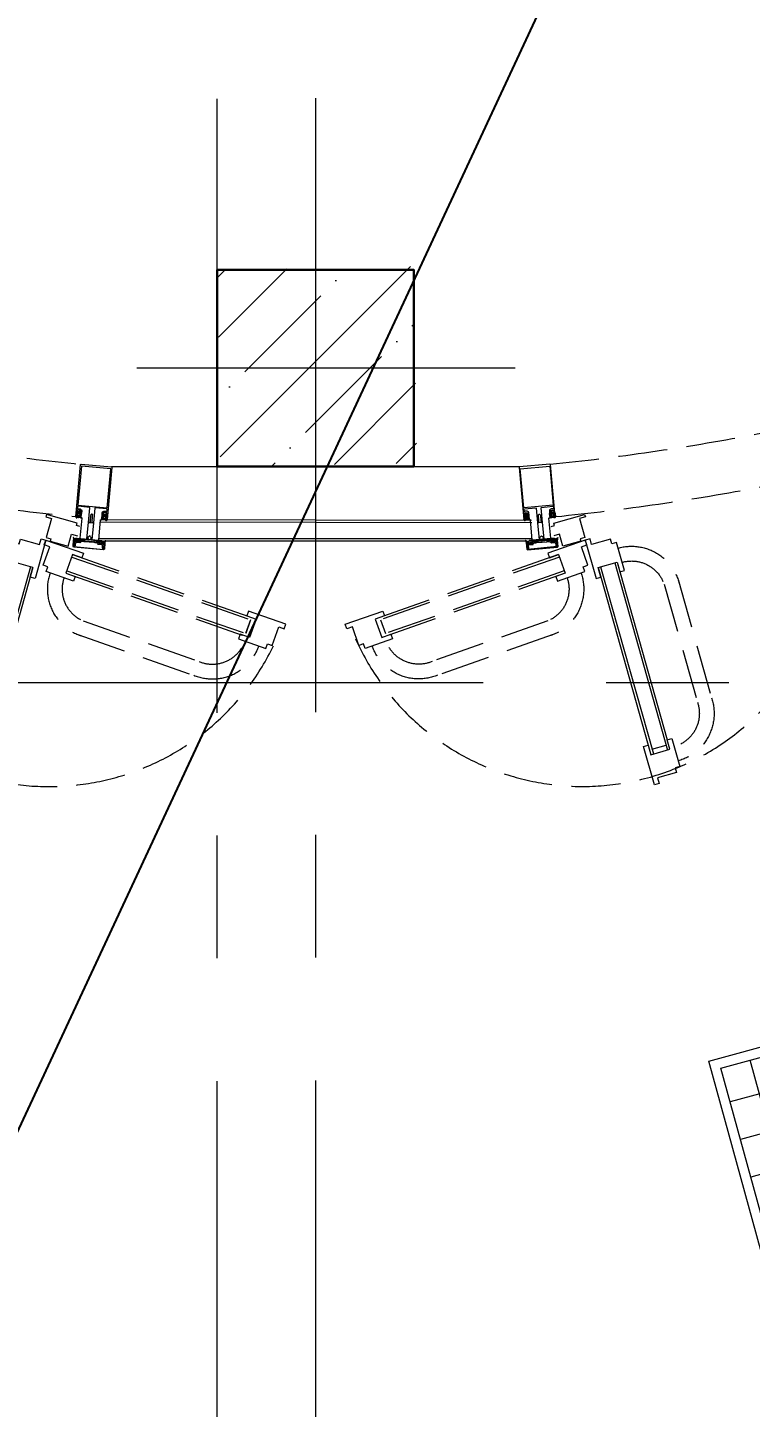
# Model space of a CAD drawing. Header units: millimetres. Extents: x -8417289 to 9420486, y 0 to 166066.
# Drawn here: x -178045 to -176574, y 59980 to 62789 of the extents above; entities that cross this region are included whole.
import ezdxf
from ezdxf import colors
from ezdxf.entities.mleader import LeaderData, LeaderLine
from ezdxf.math import Vec2, Vec3

# ---------------------------------------------------------------- set-up
doc = ezdxf.new("R2010")
doc.units = ezdxf.units.MM
doc.header["$MEASUREMENT"] = 0
for name, pattern in [('ADSK_Штриховая_ш2 п1', [3, 2, -1]), ('CENTER', [2, 1.25, -0.25, 0.25, -0.25]), ('GOST2.303 6', [12, 8, -1.5, 1, -1.5]), ('ГОСТ 2.303 4', [7, 5, -2, 0])]:
    doc.linetypes.add(name, pattern=pattern)
doc.layers.get('0').update_dxf_attribs({"color": 250, "lineweight": 9})
for name, color, linetype, lineweight in [('_АР ТЕКСТ', 250, 'Continuous', 25), ('АР_Двери', 175, 'Continuous', 18), ('АР_Лестницы', 250, 'Continuous', 15), ('АР_Лестницы ограждения', 86, 'Continuous', 13), ('АР_Оси', 195, 'Continuous', 9), ('АР_Перегородки витражные', 152, 'Continuous', 13), ('АР_Сущ Несущая стена', 216, 'Continuous', 30), ('АР_тонкая линия', 250, 'Continuous', 0), ('АР_Штриховка монолит', 250, 'Continuous', 9)]:
    doc.layers.add(name, color=color, linetype=linetype, lineweight=lineweight)
for name, color, linetype in [('АР_Грязь решетки', 137, 'Continuous'), ('Тонкая', 7, 'Continuous'), ('ТХ_привязки ЭО', 96, 'Continuous'), ('ТХ_привязки_СС', 3, 'Continuous'), ('ТХ_примечание', 40, 'Continuous')]:
    doc.layers.add(name, color=color, linetype=linetype)
doc.styles.add('ISOCPEUR', font='isocpeur.TTF')
pattern_1 = [(335.76716334, (-69115.3163, 318510.941), (0.651582564, 1.447617495), []), (65.76716334, (-69115.3163, 318510.941), (-1.447617495, 0.651582564), [])]

# ---------------------------------------------------------------- blocks, each defined once
blk = doc.blocks.new('A$C9365e198')
at = {"layer": 'АР_Грязь решетки', "linetype": 'Continuous', "lineweight": 5}
h = blk.add_hatch(dxfattribs=at)
h.set_pattern_fill('GRATE', color=256, scale=100, angle=-14.968)
h.set_pattern_definition([(345.0320357, (-1788357.11, 6497534.97), (20.5008899, 76.6818371), []), (75.0320357, (-1788357.1, 6497534.97), (-306.727348, 82.00356), [])])
h.paths.add_polyline_path([(14.2, -24.5), (1617.8, -453.2), (1447.4, -1090.8), (-156.3, -662.1)])
for p, q in [((0, 0), (-180.8, -676.2)), ((1642.3, -439.1), (0, 0)), ((14.2, -24.5), (-156.3, -662.1)), ((1617.8, -453.2), (14.2, -24.5)), ((1461.5, -1115.3), (1642.3, -439.1)), ((1447.4, -1090.8), (1617.8, -453.2)), ((-156.3, -662.1), (1447.4, -1090.8)), ((-180.8, -676.2), (1461.5, -1115.3))]:
    blk.add_line(p, q, dxfattribs=at)
blk = doc.blocks.new('A$C4b82bfe2')
at = {"layer": 'АР_Двери', "linetype": 'ГОСТ 2.303 4', "ltscale": 20}
for p, q in [((52.6, -34.4), (426, -165.3)), ((54.2, -29.6), (427.7, -160.6)), ((41, -67.4), (414.3, -198.4)), ((42.7, -62.7), (416.1, -193.6))]:
    blk.add_line(p, q, dxfattribs=at)
at = {"layer": 'АР_Перегородки витражные', "color": 5}
blk.add_line((416.6, -162), (406.7, -190.3), dxfattribs=at)
for points in [[(73.1, -36.3), (54.2, -29.6), (41, -67.4), (59.9, -74), (56.6, -83.4), (0.9, -63.9), (4.2, -54.5), (-5.2, -51.2), (8, -13.4), (-3.3, -9.4), (0, 0), (76.4, -26.8), (73.1, -36.3)], [(408.8, -154), (427.7, -160.6), (414.3, -198.4), (395.4, -191.7), (392.3, -201.1), (447.9, -220.7), (451.2, -211.3), (460.7, -214.6), (473.9, -176.8), (485.2, -180.8), (488.6, -171.4), (412.1, -144.5), (408.8, -154)]]:
    blk.add_lwpolyline(points, close=True, dxfattribs=at)
blk = doc.blocks.new('стойка витр.')
h = blk.add_hatch()
h.set_pattern_fill('ANSI37', scale=0.5, angle=-69.2328)
h.set_pattern_definition(pattern_1)
edge = h.paths.add_edge_path()
edge.add_line((-22.7, 14.1), (-23, 15))
edge.add_arc((-23.4, 14.9), 0.427, 20.7605, 72.3)
edge.add_arc((-23.2, 15.7), 0.427, 110.764, 252.288, ccw=False)
edge.add_line((-23.3, 16.1), (-22.3, 16.5))
edge.add_arc((-22.2, 16.3), 0.183, 20.749, 110.7854, ccw=False)
edge.add_line((-22.1, 16.4), (-22, 16.3))
edge.add_arc((-21.9, 16.3), 0.183, 200.7666, 335.778)
edge.add_line((-21.7, 16.3), (-21.1, 17.8))
edge.add_arc((-21.7, 18), 0.637, 344.3928, 381.7249)
edge.add_line((-21.1, 18.2), (-22.6, 22.1))
edge.add_arc((-23.2, 21.9), 0.637, 19.8094, 57.1415)
edge.add_line((-22.8, 22.4), (-24.3, 23.1))
edge.add_arc((-24.4, 23), 0.183, 65.7564, 200.7677)
edge.add_line((-24.5, 22.9), (-24.5, 22.8))
edge.add_arc((-24.7, 22.7), 0.183, -69.251, 20.7854, ccw=False)
edge.add_line((-24.6, 22.6), (-25.6, 22.2))
edge.add_arc((-25.8, 22.6), 0.427, 149.2464, 290.7703, ccw=False)
edge.add_arc((-26.5, 23), 0.427, 329.2344, 380.7738)
edge.add_line((-26.1, 23.2), (-26.5, 24.2))
edge.add_arc((-26.7, 24.1), 0.183, 20.749, 110.7854)
edge.add_line((-26.7, 24.3), (-33.5, 21.7))
edge.add_arc((-33.4, 21.4), 0.306, 107.612, 200.6883)
edge.add_line((-33.7, 21.3), (-33.4, 20.7))
edge.add_arc((-33.1, 20.8), 0.304, 200.7453, 225.8124)
edge.add_line((-33.3, 20.5), (-31.8, 18.9))
edge.add_arc((-32, 18.7), 0.305, -108.8628, 45.7814, ccw=False)
edge.add_arc((-28.7, 27.8), 9.95, 231.9543, 250.0412, ccw=False)
edge.add_arc((-35.1, 19.6), 0.4, 42.3093, 119.225)
edge.add_arc((-34.9, 19.6), 0.602, 134.395, 228.6478)
edge.add_arc((-28.5, 27.8), 11, 232.0873, 240.8889)
edge.add_arc((-36.9, 12.9), 6.09, 40.7589, 60.6144, ccw=False)
edge.add_arc((-32.5, 16.6), 0.305, -34.8959, 41.6027, ccw=False)
edge.add_line((-32.3, 16.5), (-32.8, 15.8))
edge.add_arc((-32.5, 15.6), 0.305, 145.1101, 256.4243)
edge.add_line((-32.6, 15.3), (-31.7, 15.1))
edge.add_arc((-31.8, 14.8), 0.305, -34.8899, 76.4243, ccw=False)
edge.add_line((-31.5, 14.6), (-32.1, 13.9))
edge.add_arc((-31.8, 13.7), 0.305, 145.1101, 256.4243)
edge.add_line((-31.9, 13.4), (-31, 13.2))
edge.add_arc((-31.1, 12.9), 0.305, -24.2247, 76.4204, ccw=False)
edge.add_line((-30.8, 12.8), (-31.6, 11.1))
edge.add_arc((-31.3, 11), 0.305, 155.7711, 290.7403)
edge.add_line((-31.2, 10.7), (-22.8, 13.9))
edge.add_arc((-22.9, 14.1), 0.183, 290.749, 380.749)
edge = h.paths.add_edge_path(flags=16)
edge.add_line((-23.1, 21), (-22.2, 18.6))
edge.add_arc((-22.7, 18.4), 0.541, -69.2328, 20.7672, ccw=False)
edge.add_line((-22.5, 17.9), (-23.4, 17.6))
edge.add_arc((-23.6, 18.1), 0.541, 200.7672, 290.7672, ccw=False)
edge.add_line((-24.1, 17.9), (-25, 20.3))
edge.add_arc((-24.5, 20.5), 0.541, 110.7672, 200.7672, ccw=False)
edge.add_line((-24.7, 21), (-23.8, 21.4))
edge.add_arc((-23.6, 20.8), 0.541, 20.7672, 110.7672, ccw=False)
edge = h.paths.add_edge_path(flags=16)
edge.add_line((-26.9, 20.3), (-25.5, 16.7))
edge.add_arc((-26, 16.5), 0.541, -69.2328, 20.7672, ccw=False)
edge.add_line((-25.8, 16), (-28.2, 15.1))
edge.add_arc((-28.4, 15.6), 0.541, 200.7672, 290.7672, ccw=False)
edge.add_line((-28.9, 15.4), (-30.3, 19))
edge.add_arc((-29.8, 19.2), 0.541, 110.7672, 200.7672, ccw=False)
edge.add_line((-30, 19.7), (-27.5, 20.6))
edge.add_arc((-27.4, 20.1), 0.541, 20.7672, 110.7672, ccw=False)
h = blk.add_hatch()
h.set_pattern_fill('ANSI37', scale=0.5, angle=-69.2328)
h.set_pattern_definition(pattern_1)
edge = h.paths.add_edge_path()
edge.add_line((-7.6, -25.6), (-7.3, -26.5))
edge.add_arc((-7.7, -26.7), 0.427, -30.7656, 20.7738, ccw=False)
edge.add_arc((-6.9, -27.1), 0.427, 149.2464, 290.7703)
edge.add_line((-6.8, -27.5), (-5.8, -27.1))
edge.add_arc((-5.8, -27), 0.183, 290.749, 380.7854)
edge.add_line((-5.7, -26.9), (-5.7, -26.8))
edge.add_arc((-5.5, -26.7), 0.183, 65.7564, 200.7677, ccw=False)
edge.add_line((-5.5, -26.5), (-4, -27.3))
edge.add_arc((-4.3, -27.8), 0.637, 19.8094, 57.1415, ccw=False)
edge.add_line((-3.7, -27.6), (-2.3, -31.5))
edge.add_arc((-2.9, -31.7), 0.637, -15.6072, 21.7249, ccw=False)
edge.add_line((-2.2, -31.9), (-2.8, -33.4))
edge.add_arc((-3, -33.4), 0.183, 200.7666, 335.778, ccw=False)
edge.add_line((-3.2, -33.4), (-3.2, -33.3))
edge.add_arc((-3.4, -33.4), 0.183, 20.749, 110.7854)
edge.add_line((-3.5, -33.2), (-4.5, -33.6))
edge.add_arc((-4.3, -34), 0.427, 110.764, 252.288)
edge.add_arc((-4.6, -34.8), 0.427, 20.7605, 72.3, ccw=False)
edge.add_line((-4.2, -34.6), (-3.8, -35.7))
edge.add_arc((-4, -35.7), 0.183, -69.251, 20.7854, ccw=False)
edge.add_line((-3.9, -35.9), (-10.6, -38.5))
edge.add_arc((-10.8, -38.2), 0.306, 200.846, 293.9223, ccw=False)
edge.add_line((-11, -38.3), (-11.3, -37.6))
edge.add_arc((-11, -37.5), 0.304, 175.722, 200.789, ccw=False)
edge.add_line((-11.3, -37.5), (-11.3, -35.2))
edge.add_arc((-11.6, -35.2), 0.305, 355.7529, 510.3972)
edge.add_arc((-3.1, -39.8), 9.95, 151.4932, 169.58)
edge.add_arc((-13.3, -38), 0.4, 282.3093, 359.225, ccw=False)
edge.add_arc((-13.2, -37.8), 0.602, 172.8865, 267.1393, ccw=False)
edge.add_arc((-2.9, -39.7), 11, 160.6454, 169.447, ccw=False)
edge.add_arc((-19.1, -34.1), 6.09, 340.92, 360.7754)
edge.add_arc((-13.3, -34), 0.305, 359.9316, 436.4302)
edge.add_line((-13.2, -33.7), (-14.1, -33.5))
edge.add_arc((-14, -33.2), 0.305, 145.1101, 256.4243, ccw=False)
edge.add_line((-14.3, -33), (-13.7, -32.3))
edge.add_arc((-14, -32.2), 0.305, 325.1101, 436.4243)
edge.add_line((-13.9, -31.9), (-14.8, -31.7))
edge.add_arc((-14.7, -31.4), 0.305, 145.1101, 256.4243, ccw=False)
edge.add_line((-15, -31.2), (-14.4, -30.5))
edge.add_arc((-14.7, -30.3), 0.305, 325.1139, 425.759)
edge.add_line((-14.6, -30), (-16.3, -29.3))
edge.add_arc((-16.2, -29), 0.305, 110.794, 245.7633, ccw=False)
edge.add_line((-16.3, -28.7), (-7.9, -25.5))
edge.add_arc((-7.8, -25.7), 0.183, 20.7854, 110.7854, ccw=False)
edge = h.paths.add_edge_path(flags=16)
edge.add_line((-3.3, -31.1), (-4.3, -28.7))
edge.add_arc((-4.8, -28.9), 0.541, 20.7672, 110.7672)
edge.add_line((-5, -28.3), (-5.9, -28.7))
edge.add_arc((-5.7, -29.2), 0.541, 110.7672, 200.7672)
edge.add_line((-6.2, -29.4), (-5.3, -31.8))
edge.add_arc((-4.8, -31.6), 0.541, 200.7672, 290.7672)
edge.add_line((-4.6, -32.1), (-3.7, -31.8))
edge.add_arc((-3.9, -31.3), 0.541, 290.7672, 380.7672)
edge = h.paths.add_edge_path(flags=16)
edge.add_line((-6.7, -33), (-8, -29.4))
edge.add_arc((-8.5, -29.6), 0.541, 20.7672, 110.7672)
edge.add_line((-8.7, -29.1), (-11.1, -30))
edge.add_arc((-10.9, -30.5), 0.541, 110.7672, 200.7672)
edge.add_line((-11.4, -30.7), (-10.1, -34.3))
edge.add_arc((-9.6, -34.1), 0.541, 200.7672, 290.7672)
edge.add_line((-9.4, -34.6), (-7, -33.7))
edge.add_arc((-7.2, -33.2), 0.541, 290.7672, 380.7672)
h = blk.add_hatch()
h.set_pattern_fill('ANSI37', scale=0.5, angle=-69.2328)
h.set_pattern_definition([(335.76716334, (-69115.9168, 318510.7132), (0.651582564, 1.447617495), []), (65.76716334, (-69115.9168, 318510.7132), (-1.447617495, 0.651582564), [])])
edge = h.paths.add_edge_path()
edge.add_arc((-61.4, -46.2), 0.549, 155.7657, 200.7672)
edge.add_line((-61.9, -46), (-61.2, -44.4))
edge.add_arc((-61, -44.5), 0.183, 20.7672, 155.7657)
edge.add_line((-60.9, -44.4), (-60.8, -44.6))
edge.add_arc((-60.6, -44.6), 0.183, 200.7672, 290.7672)
edge.add_line((-60.6, -44.7), (-59.4, -44.3))
edge.add_arc((-59.6, -43.9), 0.427, -69.2328, 72.2936)
edge.add_arc((-59.3, -43.1), 0.427, 200.7672, 252.2936)
edge.add_line((-59.7, -43.2), (-63, -34.5))
edge.add_arc((-62.7, -34.4), 0.305, 110.7672, 200.7672)
edge.add_line((-62.8, -34.1), (-60.6, -33.3))
edge.add_arc((-60.4, -33.6), 0.304, 76.4029, 110.7672)
edge.add_line((-60.4, -33.3), (-60.1, -33.6))
edge.add_arc((-108.2, -55.9), 53, 16.7114, 24.8229)
edge.add_line((-57.4, -40.6), (-57.9, -41.3))
edge.add_arc((-57.7, -41.5), 0.305, 145.1109, 256.4234)
edge.add_line((-57.7, -41.8), (-56.9, -42))
edge.add_arc((-57, -42.3), 0.305, -34.8891, 76.4234)
edge.add_line((-56.7, -42.5), (-57.2, -43.3))
edge.add_arc((-56.9, -43.5), 0.305, 145.1109, 256.4234)
edge.add_line((-57, -43.8), (-56.1, -44))
edge.add_arc((-56.2, -44.3), 0.305, -34.8891, 76.4234)
edge.add_line((-56, -44.4), (-56.5, -45.1))
edge.add_arc((-56.2, -45.3), 0.305, 145.1109, 256.4234)
edge.add_line((-56.3, -45.6), (-55.4, -45.8))
edge.add_arc((-55.5, -46.1), 0.305, -34.8891, 76.4234)
edge.add_line((-55.3, -46.3), (-55.8, -47))
edge.add_arc((-55.5, -47.2), 0.305, 145.1109, 256.4234)
edge.add_line((-55.6, -47.5), (-54.7, -47.8))
edge.add_arc((-54.8, -48.1), 0.305, -34.8891, 76.4234)
edge.add_line((-54.5, -48.3), (-55, -49))
edge.add_arc((-54.8, -49.1), 0.305, 145.1109, 256.4234)
edge.add_line((-54.8, -49.4), (-54, -49.6))
edge.add_arc((-54.1, -49.9), 0.305, -34.8891, 76.4234)
edge.add_line((-53.8, -50.1), (-54.3, -50.8))
edge.add_arc((-54.1, -51), 0.305, 145.1109, 256.4234)
edge.add_line((-54.1, -51.3), (-53.3, -51.5))
edge.add_arc((-53.4, -51.8), 0.305, -43.6751, 76.4279)
edge.add_line((-53.1, -52), (-53.8, -52.6))
edge.add_arc((-53.6, -52.8), 0.305, 136.3286, 262.7471)
edge.add_arc((-54.6, -61.1), 7.99, 59.586, 82.7471)
edge.add_arc((-50.7, -54.4), 0.305, 253.291, 419.586)
edge.add_arc((-52.6, -60.5), 6.03, 73.291, 110.7672)
edge.add_line((-54.7, -54.9), (-54.8, -54.9))
edge.add_arc((-55, -54.5), 0.427, 200.7672, 290.7672)
edge.add_line((-55.4, -54.7), (-56.7, -51.1))
edge.add_arc((-56.3, -51), 0.427, 149.2366, 200.7672)
edge.add_arc((-57, -50.5), 0.427, -30.7634, 40.0143)
edge.add_arc((-57, -50.5), 0.427, 40.0005, 110.7672)
edge.add_line((-57.2, -50.1), (-58.3, -50.6))
edge.add_arc((-58.3, -50.7), 0.183, 110.7672, 200.7672)
edge.add_line((-58.4, -50.8), (-58.4, -51))
edge.add_arc((-58.5, -51.1), 0.183, 245.7686, 380.7672)
edge.add_line((-58.6, -51.3), (-60.2, -50.6))
edge.add_arc((-60, -50.1), 0.549, 200.7672, 245.7686)
edge.add_line((-60.5, -50.3), (-61.9, -46.4))
edge = h.paths.add_edge_path(flags=16)
edge.add_arc((-59.4, -49), 0.541, 200.7672, 290.7672)
edge.add_line((-60.8, -46.8), (-59.9, -49.2))
edge.add_arc((-60.3, -46.6), 0.541, 110.7672, 200.7672)
edge.add_line((-59.3, -45.7), (-60.5, -46.1))
edge.add_arc((-59.1, -46.2), 0.541, 20.7672, 110.7672)
edge.add_line((-57.7, -48.4), (-58.6, -46))
edge.add_arc((-58.2, -48.6), 0.541, -69.2328, 20.7672)
edge.add_line((-59.2, -49.5), (-58, -49.1))
at = {"lineweight": 0, "ltscale": 100, "transparency": 33554687}
for points in [[(65.9, 59.3), (-26.6, 24.2), (-25.9, 22.2), (-25.3, 22), (-24.8, 22.1), (-25.2, 23.2), (-20.5, 24.9), (-19.2, 21.4), (-18.8, 21.3), (-19, 20.8), (-17.7, 17.4), (-22.4, 15.6), (-22.7, 16.5), (-23.2, 16.4), (-23.4, 15.7), (-22.8, 13.9), (-17.2, 16), (-16.2, 17), (-15.5, 19.8), (-15.4, 20.1), (-17, 24.3), (-17.4, 24.6), (-17.5, 25.4), (-13.7, 26.9), (-12.5, 26.3), (-4.3, 4.8), (-4.9, 3.6), (-32.7, -7), (-32.8, -7.4), (-32.4, -8.4), (-31.1, -9.1), (-30.3, -8.8), (-29.8, -9.1), (-28.6, -8.7), (-28.6, -8.2), (-28.2, -8.5), (-27, -8.1), (-26.9, -7.5), (-26.5, -7.9), (-25.3, -7.5), (-25.3, -6.9), (-24.8, -7.2), (-23.6, -6.8), (-23.6, -6.3), (-23.1, -6.6), (-21.9, -6.2), (-21.9, -5.6), (-21.5, -6), (-20.3, -5.6), (-20.2, -5), (-19.8, -5.3), (-18.6, -4.9), (-18.4, -4.3), (-18, -4.7), (-17.4, -4.4), (-15.1, -4.8), (-14.5, -6.4), (-15.8, -7.9), (-15.9, -8.7), (-16.3, -8.3), (-17.4, -8.8), (-17.6, -9.3), (-18, -9), (-19.1, -9.4), (-19.3, -10), (-19.7, -9.6), (-20.8, -10.1), (-20.9, -10.6), (-21.4, -10.3), (-22.5, -10.7), (-22.6, -11.2), (-23, -10.9), (-24.3, -11.3), (-24.3, -11.9), (-24.7, -11.5), (-25.8, -12), (-26, -12.5), (-26.4, -12.2), (-27.6, -12.6), (-27.6, -13.1), (-28.1, -12.8), (-29.3, -13.3), (-29.3, -13.8), (-29.9, -15.1), (-29.5, -16.2), (-29.1, -16.3), (-1.3, -5.8), (-0.1, -6.4), (8.1, -27.9), (7.6, -29.2), (3.8, -30.6), (3.2, -29.8), (3.4, -29.5), (1.7, -25.2), (1.6, -25.1), (-0.9, -23.4), (-2.3, -23.3), (-7.8, -25.4), (-7.2, -27.2), (-6.5, -27.6), (-6, -27.4), (-6.4, -26.4), (-1.7, -24.6), (-0.4, -28.2), (0, -28.3), (-0.2, -28.7), (1.1, -32.2), (-3.6, -33.9), (-3.9, -33), (-4.4, -33.2), (-4.6, -33.8), (-4, -35.7), (88.6, -0.5), (89.2, 0.7), (67.2, 58.7)], [(63.8, 56.3), (85.1, 0.2), (10.6, -28), (-10.6, 28)], [(-68.6, -58.5), (-90.2, -1.6), (-90, -1.3), (-89, -0.9), (-88.6, -1), (-87.7, -3.3), (-87.4, -3.4), (-86.7, -3.2), (-86.4, -2.8), (-87.3, -0.5), (-87.2, -0.2), (-82, 1.7), (-80.5, 1.3), (-79.7, 1.5), (-77.3, 4.2), (-77.8, 4.8), (-90.5, 0), (-91.4, -2), (-69.8, -59.1), (-67.8, -59.9), (-55.1, -55.1), (-55.2, -54.3), (-58.7, -53.8), (-59.5, -54.2), (-60.2, -55.7), (-65.4, -57.6), (-65.7, -57.4), (-66.6, -55.1), (-67, -55), (-67.7, -55.3), (-67.9, -55.6), (-67, -57.9), (-67.2, -58.3), (-68.2, -58.7)]]:
    blk.add_lwpolyline(points, close=True, dxfattribs=at)
for points in [[(-73.6, -6.3), (-74.2, -6), (-74.8, -6.2), (-74.4, -7.2), (-76.6, -8, -0.414362), (-77, -7.8), (-79.3, -1.5, -0.414326), (-78.7, -0.2), (-77.3, 0.4), (-76.9, -0.7), (-76.3, -0.4), (-76.1, 0.3), (-77.3, 3.5, 0.551224), (-77.8, 3.6), (-79.9, 1.3, -0.267349), (-80.9, 1.1), (-82.1, 1.4, 0.249629), (-82.6, 1.3), (-86.2, -1.9, 0.827043), (-85.6, -2.8), (-82.1, -1.5, -0.414326), (-80.8, -2.1), (-78.1, -9.1, 0.414326), (-76.8, -9.7), (-75.7, -9.2, -0.082799), (-71.8, -16.3), (-68.3, -25.6), (-67.9, -25.7), (-68.1, -26.1), (-64.6, -35.3, -0.082799), (-62.8, -43.1), (-63.9, -43.6, 0.414326), (-64.5, -44.9), (-61.9, -51.9, -0.414326), (-62.5, -53.2), (-66, -54.5, 0.827043), (-65.8, -55.6), (-61, -55.6, 0.249629), (-60.6, -55.4), (-59.9, -54.3, -0.267349), (-59, -53.9), (-55.9, -54.2, 0.551224), (-55.6, -53.7), (-56.8, -50.5), (-57.5, -50.1), (-58, -50.4), (-57.6, -51.4), (-59.1, -52, -0.414326), (-60.5, -51.4), (-62.8, -45.1, -0.414362), (-62.7, -44.7), (-60.5, -43.9), (-60.1, -44.8), (-59.6, -44.6), (-59.3, -43.9)], [(-32.4, -8.4), (-32.8, -7.4, 0.523933), (-33.2, -7.2), (-64.2, -18.9, 0.414326), (-64.5, -19.6), (-64.1, -20.9, 0.410627), (-63.4, -21.2), (-62.7, -21, 0.492552), (-62.6, -20.7), (-62.8, -20.2, -0.441111), (-62.6, -19.9), (-60.8, -19.3, -0.208057), (-59.9, -19.4, -0.000016), (-56.9, -20.8, -0.439819), (-56.4, -22.2, -0.000016), (-57.7, -25.2, -0.208057), (-58.3, -25.9), (-60.1, -26.6, -0.441111), (-60.4, -26.5), (-60.6, -26, 0.492552), (-60.9, -25.9), (-61.5, -26.1, 0.410627), (-61.8, -26.8), (-61.3, -28.1, 0.414326), (-60.6, -28.4), (-29.6, -16.6, 0.523933), (-29.5, -16.2), (-29.8, -15.2)]]:
    blk.add_lwpolyline(points, format="xyb", close=True, dxfattribs=at)
at = {"color": 7, "lineweight": 0, "ltscale": 100, "transparency": 33554687}
for points in [[(-74.1, 3.3, 0.57795), (-74.3, 3.8), (-75.2, 3.8, -0.615334), (-75.4, 4.3, 0.101403), (-73.8, 7.1, 0.887085), (-74.4, 7.4, -0.164997), (-77.4, 4.9), (-77.5, 4.9, 0.414304), (-77.7, 4.3), (-76.4, 0.8, 0.228696), (-76.1, 0.5, -0.319049), (-75.8, 0.1, -0.319002), (-76.1, -0.3), (-77.2, -0.7, -0.4144), (-77.5, -0.6), (-77.6, -0.4, 0.668339), (-77.9, -0.4), (-78.6, -1.9, 0.198883), (-78.6, -2.4), (-77.2, -6.2, 0.198883), (-76.9, -6.5), (-75.3, -7.3, 0.668339), (-75.1, -7), (-75.1, -6.8, -0.4144), (-75, -6.6), (-73.9, -6.1, -0.710202), (-73.4, -6.7, 0.228696), (-73.4, -7.1), (-70.1, -15.8, 0.414362), (-69.7, -16), (-67.4, -15.1, 0.151171), (-67.3, -15), (-67.3, -14.6, 0.035408), (-69.9, -7.6), (-70.8, -7.4, -0.527868), (-71, -6.9), (-70.5, -6.2, 0.527868), (-70.6, -5.7), (-71.5, -5.4, -0.527868), (-71.7, -4.9), (-71.2, -4.2, 0.527868), (-71.4, -3.7), (-72.3, -3.5, -0.527868), (-72.4, -3.1), (-71.9, -2.4, 0.527868), (-72.1, -1.9), (-73, -1.7, -0.527868), (-73.1, -1.2), (-72.7, -0.4, 0.527868), (-72.8, 0.1), (-73.7, 0.3, -0.527868), (-73.9, 0.8), (-73.4, 1.5, 0.527868), (-73.5, 1.9), (-74.4, 2.1, -0.527868), (-74.6, 2.6)], [(-22.7, 14.1), (-23, 15, 0.228752), (-23.3, 15.3, -0.710164), (-23.3, 16.1), (-22.3, 16.5, -0.4144), (-22.1, 16.4), (-22, 16.3, 0.66825), (-21.7, 16.3), (-21.1, 17.8, 0.164348), (-21.1, 18.2), (-22.6, 22.1, 0.164348), (-22.8, 22.4), (-24.3, 23.1, 0.66825), (-24.5, 22.9), (-24.5, 22.8, -0.4144), (-24.6, 22.6), (-25.6, 22.2, -0.710164), (-26.1, 22.8, 0.228752), (-26.1, 23.2), (-26.5, 24.2, 0.4144), (-26.7, 24.3), (-33.5, 21.7, 0.430028), (-33.7, 21.3), (-33.4, 20.7, 0.109814), (-33.3, 20.5), (-31.8, 18.9, -0.800036), (-32.1, 18.4, -0.079083), (-34.8, 19.9, 0.348803), (-35.3, 20, 0.436125), (-35.3, 19.1, 0.038423), (-33.9, 18.2, -0.086853), (-32.3, 16.9, -0.346763), (-32.3, 16.5), (-32.8, 15.8, 0.527877), (-32.6, 15.3), (-31.7, 15.1, -0.527877), (-31.5, 14.6), (-32.1, 13.9, 0.527877), (-31.9, 13.4), (-31, 13.2, -0.469739), (-30.8, 12.8), (-31.6, 11.1, 0.667984), (-31.2, 10.7), (-22.8, 13.9, 0.414214)], [(-7.6, -25.6), (-7.3, -26.5, -0.228752), (-7.3, -26.9, 0.710164), (-6.8, -27.5), (-5.8, -27.1, 0.4144), (-5.7, -26.9), (-5.7, -26.8, -0.66825), (-5.5, -26.5), (-4, -27.3, -0.164348), (-3.7, -27.6), (-2.3, -31.5, -0.164348), (-2.2, -31.9), (-2.8, -33.4, -0.66825), (-3.2, -33.4), (-3.2, -33.3, 0.4144), (-3.5, -33.2), (-4.5, -33.6, 0.710164), (-4.5, -34.4, -0.228752), (-4.2, -34.6), (-3.8, -35.7, -0.4144), (-3.9, -35.9), (-10.6, -38.5, -0.430028), (-11, -38.3), (-11.3, -37.6, -0.109814), (-11.3, -37.5), (-11.3, -35.2, 0.800036), (-11.8, -35.1, 0.079083), (-12.9, -38, -0.348803), (-13.2, -38.4, -0.436125), (-13.8, -37.7, -0.038423), (-13.3, -36.1, 0.086853), (-13, -34, 0.346763), (-13.2, -33.7), (-14.1, -33.5, -0.527877), (-14.3, -33), (-13.7, -32.3, 0.527877), (-13.9, -31.9), (-14.8, -31.7, -0.527877), (-15, -31.2), (-14.4, -30.5, 0.469739), (-14.6, -30), (-16.3, -29.3, -0.667984), (-16.3, -28.7), (-7.9, -25.5, -0.414214)], [(-53.3, -51.5, -0.57795), (-53.1, -52), (-53.8, -52.6, 0.615334), (-53.6, -53.1, -0.101403), (-50.6, -54.2, -0.887085), (-50.8, -54.7, 0.164997), (-54.7, -54.9), (-54.8, -54.9, -0.414304), (-55.4, -54.7), (-56.7, -51.1, -0.228696), (-56.7, -50.8, 0.319049), (-56.7, -50.3, 0.319002), (-57.2, -50.1), (-58.3, -50.6, 0.4144), (-58.4, -50.8), (-58.4, -51, -0.668339), (-58.6, -51.3), (-60.2, -50.6, -0.198883), (-60.5, -50.3), (-61.9, -46.4, -0.198883), (-61.9, -46), (-61.2, -44.4, -0.668339), (-60.9, -44.4), (-60.8, -44.6, 0.4144), (-60.6, -44.7), (-59.4, -44.3, 0.710202), (-59.4, -43.5, -0.228696), (-59.7, -43.2), (-63, -34.5, -0.414362), (-62.8, -34.1), (-60.6, -33.3, -0.151171), (-60.4, -33.3), (-60.1, -33.6, -0.035408), (-57.4, -40.6), (-57.9, -41.3, 0.527868), (-57.7, -41.8), (-56.9, -42, -0.527868), (-56.7, -42.5), (-57.2, -43.3, 0.527868), (-57, -43.8), (-56.1, -44, -0.527868), (-56, -44.4), (-56.5, -45.1, 0.527868), (-56.3, -45.6), (-55.4, -45.8, -0.527868), (-55.3, -46.3), (-55.8, -47, 0.527868), (-55.6, -47.5), (-54.7, -47.8, -0.527868), (-54.5, -48.3), (-55, -49, 0.527868), (-54.8, -49.4), (-54, -49.6, -0.527868), (-53.8, -50.1), (-54.3, -50.8, 0.527868), (-54.1, -51.3)]]:
    blk.add_lwpolyline(points, format="xyb", close=True, dxfattribs=at)
for points in [[(-72, 0.1), (-72.9, -0.3)], [(-26.7, 24.3), (-26.7, 24.3)], [(-22.8, 13.9), (-22.8, 13.9)]]:
    blk.add_lwpolyline(points, dxfattribs=at)
blk.add_lwpolyline([(-72.9, -0.3), (-54.8, -48), (-53.9, -47.7), (-72, 0.1)], close=True)
at = {"lineweight": 0, "ltscale": 100, "transparency": 33554687}
for points in [[(-69.8, -5.6), (-69.2, -5.9), (-30.9, 8.6), (-30.6, 9.2), (-31.2, 10.7)], [(-56.1, -42), (-55.8, -41.4), (-17.5, -26.8), (-16.8, -27.1), (-16.3, -28.6)]]:
    blk.add_lwpolyline(points, dxfattribs=at)
at = {"color": 7}
for points in [[(-26.9, 20.3), (-25.5, 16.7, -0.414214), (-25.8, 16), (-28.2, 15.1, -0.414214), (-28.9, 15.4), (-30.3, 19, -0.414214), (-30, 19.7), (-27.5, 20.6, -0.414214)], [(-23.1, 21), (-22.2, 18.6, -0.414214), (-22.5, 17.9), (-23.4, 17.6, -0.414214), (-24.1, 17.9), (-25, 20.3, -0.414214), (-24.7, 21), (-23.8, 21.4, -0.414214)], [(-75.3, -1.9), (-74.4, -4.3, -0.414214), (-74.7, -5), (-75.9, -5.4, -0.414214), (-76.6, -5.1), (-77.5, -2.7, -0.414214), (-77.2, -2), (-76, -1.6, -0.414214)], [(-57.7, -48.4), (-58.6, -46, 0.414214), (-59.3, -45.7), (-60.5, -46.1, 0.414214), (-60.8, -46.8), (-59.9, -49.2, 0.414214), (-59.2, -49.5), (-58, -49.1, 0.414214)], [(-6.7, -33), (-8, -29.4, 0.414214), (-8.7, -29.1), (-11.1, -30, 0.414214), (-11.4, -30.7), (-10.1, -34.3, 0.414214), (-9.4, -34.6), (-7, -33.7, 0.414214)], [(-3.3, -31.1), (-4.3, -28.7, 0.414214), (-5, -28.3), (-5.9, -28.7, 0.414214), (-6.2, -29.4), (-5.3, -31.8, 0.414214), (-4.6, -32.1), (-3.7, -31.8, 0.414214)]]:
    blk.add_lwpolyline(points, format="xyb", close=True, dxfattribs=at)
at = {"color": 7, "lineweight": 0, "ltscale": 100, "transparency": 33554687}
blk.add_arc((-33.4, 21.4), 0.305, 110.7562, 200.7779, dxfattribs=at)
blk = doc.blocks.new('A$C6b019c78')
at = {"layer": 'АР_Перегородки витражные', "color": 5}
for p, q in [((73.8, -94.6), (-33.6, -475.5)), ((69, -93.3), (-33, -454.9)), ((102.7, -102.8), (-4.8, -483.6)), ((107.5, -104.1), (5.5, -465.8)), ((-2, -474), (-30.9, -465.9))]:
    blk.add_line(p, q, dxfattribs=at)
for points in [[(102.1, -123.4), (107.5, -104.1), (69, -93.3), (63.6, -112.5), (53.9, -109.8), (70, -53), (79.6, -55.7), (82.3, -46.1), (120.8, -57), (124.1, -45.4), (133.7, -48.1), (111.7, -126.1), (102.1, -123.4)], [(5.5, -465.8), (0, -485), (-38.4, -474), (-33, -454.7), (-42.6, -452.2), (-58.7, -508.9), (-49, -511.7), (-51.8, -521.3), (-13.3, -532.2), (-16.5, -543.7), (-6.9, -546.4), (15.1, -468.5), (5.5, -465.8)]]:
    blk.add_lwpolyline(points, close=True, dxfattribs=at)
blk = doc.blocks.new('A$Ca6ce221e')
at = {"layer": 'АР_Двери', "linetype": 'ГОСТ 2.303 4', "ltscale": 20}
for p, q in [((-30.3, 82.9), (-99.8, -162.7)), ((-1.7, 73.9), (-72.1, -175.7))]:
    blk.add_line(p, q, dxfattribs=at)
for centre, radius, start, end in [((64.5, 50.8), 100.1, 74.2411, 167.2165), ((64.5, 50.8), 70.1, 74.2441, 167.7953), ((-3.4, -189.7), 100.1, 161.2518, 254.2271), ((-3.4, -189.7), 70.1, 160.6729, 254.2241)]:
    blk.add_arc(centre, radius, start, end, dxfattribs=at)
blk = doc.blocks.new('A$Cf11ff649')
at = {"layer": 'АР_Двери', "linetype": 'ГОСТ 2.303 4', "ltscale": 20}
for p, q in [((68.9, 301.7), (-0.6, 56.1)), ((97.5, 292.7), (27.1, 43.1))]:
    blk.add_line(p, q, dxfattribs=at)
for centre, radius, start, end in [((163.7, 269.5), 100.1, 74.2411, 167.2165), ((163.7, 269.5), 70.1, 74.2441, 167.7953), ((95.8, 29.1), 100.1, 161.2518, 254.2271), ((95.8, 29.1), 70.1, 160.6729, 254.2241)]:
    blk.add_arc(centre, radius, start, end, dxfattribs=at)
blk = doc.blocks.new('A$C65590e4a')
at = {"layer": 'АР_Двери', "linetype": 'ГОСТ 2.303 4', "ltscale": 20}
for centre, radius, start, end in [((1.7, 6.1), 4775.8, 244.4373, 264.2294), ((-2.8, 6.1), 4775.8, 275.7706, 295.5627), ((1.7, 6.1), 4883.1, 244.4373, 264.2294), ((-2.8, 6.1), 4883.1, 275.7706, 295.5627), ((-542, -4895), 506.7, 165.5178, 334.2168), ((543.5, -4895.9), 505.5, 203.9745, 14.6191)]:
    blk.add_arc(centre, radius, start, end, dxfattribs=at)
at = {"layer": 'АР_Перегородки витражные', "color": 5}
for p, q in [((414.3, -4751.1), (-415.3, -4751.1)), ((439.4, -4860), (-436.4, -4858.7)), ((439.9, -4865), (-436.8, -4863.7)), ((-440.9, -4896.5), (440.8, -4896.7)), ((-428.3, -4901.5), (430.2, -4901.7)), ((-132.3, -5062), (-142.3, -5090.3))]:
    blk.add_line(p, q, dxfattribs=at)
for points in [[(-479.7, -4872.3), (-486.5, -4870.3), (-485.1, -4865.5), (-547.7, -4847.9), (-549.1, -4852.8), (-537.5, -4856), (-548.3, -4894.5), (-538.7, -4897.2), (-540.1, -4902), (-503.5, -4912.3), (-496.7, -4888.2), (-484.7, -4891.6)], [(479.6, -4872.3), (486.4, -4870.3), (485.1, -4865.5), (547.6, -4847.9), (549, -4852.8), (537.4, -4856), (548.3, -4894.5), (538.6, -4897.2), (540, -4902), (503.4, -4912.3), (496.6, -4888.2), (484.6, -4891.6)]]:
    blk.add_lwpolyline(points, dxfattribs=at)
at = {"ltscale": 100}
blk.add_blockref('A$C4b82bfe2', (-548.9, -4900), dxfattribs=at)
at = {"ltscale": 100, "xscale": -1}
for name, p in [('A$C4b82bfe2', (548.9, -4900)), ('A$Cf11ff649', (806.7, -5282.1))]:
    blk.add_blockref(name, p, dxfattribs=at)
at = {"ltscale": 100, "rotation": 86.44282952417531}
blk.add_blockref('A$Ca6ce221e', (-399, -5067.3), dxfattribs=at)
at = {"ltscale": 100, "xscale": -1, "rotation": 273.5571704758246}
blk.add_blockref('A$Ca6ce221e', (399, -5067.3), dxfattribs=at)
at = {"layer": 'АР_Перегородки витражные', "color": 5, "xscale": -1, "rotation": 285.4941838103409}
blk.add_blockref('стойка витр.', (-454, -4831.5), dxfattribs=at)
at = {"layer": 'АР_Перегородки витражные', "color": 5, "rotation": 74.50581618965913}
blk.add_blockref('стойка витр.', (453.9, -4831.5), dxfattribs=at)
at = {"layer": 'Тонкая', "ltscale": 100}
blk.add_blockref('A$C6b019c78', (-682.6, -4851.8), dxfattribs=at)
at = {"layer": 'Тонкая', "ltscale": 100, "xscale": -1}
blk.add_blockref('A$C6b019c78', (682.6, -4851.8), dxfattribs=at)
blk = doc.blocks.new('_DotSmall')
at = {"color": 0, "linetype": 'ByBlock', "const_width": 0.5}
blk.add_lwpolyline([(-0.0625, 0, 1), (0.0625, 0, 1)], format="xyb", close=True, dxfattribs=at)
blk = doc.blocks.new('_None')

msp = doc.modelspace()

# ---------------------------------------------------------------- hatches: boundary and pattern name
at = {"layer": 'АР_Штриховка монолит', "ltscale": 100}
h = msp.add_hatch(dxfattribs=at)
h.set_pattern_fill('ANSI35', color=256, scale=700)
h.paths.add_polyline_path([(-177259.5, 62302.6), (-177658.8, 62295.7), (-177652.5, 61895.7), (-177252.5, 61902.7)])

# ---------------------------------------------------------------- linework, layer by layer
at = {"layer": 'АР_Лестницы', "ltscale": 100}
for centre, radius, start, end in [((-177462.2, 66643.9), 7688.1, 196.26308, 355.23079), ((-177462.1, 66644), 7088.2, 197.69065, 352.03365), ((-177462.1, 66644.1), 7388.3, 196.94751, 351.99552)]:
    msp.add_arc(centre, radius, start, end, dxfattribs=at)
at = {"layer": 'АР_Лестницы ограждения', "color": 18, "linetype": 'GOST2.303 6', "lineweight": 9, "ltscale": 10, "true_color": 0x000000}
msp.add_line((-177458.8, 60218.6), (-177459.1, 58314.5), dxfattribs=at)
at = {"layer": 'АР_Оси', "linetype": 'CENTER', "ltscale": 1000}
for p, q in [((-177658.9, 53394.4), (-177658.9, 87701.9)), ((-177458.9, 66645.7), (-177458.9, 60513.6)), ((-177458.9, 66645.7), (-177458.9, 58397.2)), ((-177052.9, 62095.7), (-177822.4, 62095.7)), ((-224367.6, 61455.7), (-140770.4, 61455.7))]:
    msp.add_line(p, q, dxfattribs=at)
at = {"layer": 'АР_Оси', "linetype": 'CENTER', "lineweight": 0, "ltscale": 1000}
msp.add_line((-177052.9, 62095.7), (-177822.4, 62095.7), dxfattribs=at)
at = {"layer": 'АР_Сущ Несущая стена', "ltscale": 100}
msp.add_lwpolyline([(-177658.8, 62295.7), (-177258.8, 62295.7), (-177258.8, 61895.7), (-177658.8, 61895.7)], close=True, dxfattribs=at)
msp.add_lwpolyline([(-177658.8, 62295.7), (-177258.8, 62295.7), (-177258.8, 61895.7), (-177658.8, 61895.7)], close=True, dxfattribs=at)
at = {"layer": 'АР_тонкая линия', "linetype": 'ADSK_Штриховая_ш2 п1', "ltscale": 100}
msp.add_arc((-177462.6, 66641.9), 6788.6, 181.31863, 358.68137, dxfattribs=at)

# ---------------------------------------------------------------- block references
at = {"layer": 'Тонкая', "ltscale": 100}
msp.add_blockref('A$C65590e4a', (-177458.8, 66645.7), dxfattribs=at)
at = {"layer": 'Тонкая', "ltscale": 100, "xscale": -1, "rotation": 0.3485082504272263}
msp.add_blockref('A$C9365e198', (-175018.8, 61133.7), dxfattribs=at)

# ---------------------------------------------------------------- leaders
at = {"layer": '_АР ТЕКСТ'}
ml = msp.add_multileader_mtext('Standard', dxfattribs=at)
ml.set_content('{\\W0.8;-2,550}', color=256, style='ISOCPEUR')
ml.set_leader_properties(color=256, linetype='Continuous', lineweight=-1)
ml.set_arrow_properties(name='DOTSMALL')
ml.build(insert=Vec2(0, 0))
ml.multileader.update_dxf_attribs({"has_text_frame": 1, "text_left_attachment_type": 4, "text_right_attachment_type": 4, "dogleg_length": 100, "arrow_head_size": 180})
ctx = ml.context
ctx.base_point, ctx.char_height, ctx.arrow_head_size, ctx.landing_gap_size, ctx.plane_origin = Vec3(-302775.8, 123943.3, -2), 250, 180, 50, Vec3(-302295.5, 121699.2, -2)
ctx.left_attachment, ctx.right_attachment = 4, 4
notes = []
notes.append((ctx, [(0, (0, 0, 0), (0, 0), (1, 0), 1, [])]))
ctx.mtext.insert, ctx.mtext.width, ctx.mtext.defined_height, ctx.mtext.line_spacing_style, ctx.mtext.flow_direction = Vec3(-302725.8, 124276.6, -2), 801.086, 330.7, 2, 5
ml = msp.add_multileader_mtext('Standard', dxfattribs=at)
ml.set_content('{\\W0.8;-2,550}', color=256, style='ISOCPEUR')
ml.set_leader_properties(color=256, linetype='Continuous', lineweight=-1)
ml.set_arrow_properties(name='DOTSMALL')
ml.build(insert=Vec2(0, 0))
ml.multileader.update_dxf_attribs({"has_text_frame": 1, "text_left_attachment_type": 4, "text_right_attachment_type": 4, "dogleg_length": 100, "arrow_head_size": 180})
ctx = ml.context
ctx.base_point, ctx.char_height, ctx.arrow_head_size, ctx.landing_gap_size, ctx.plane_origin = Vec3(-314736, 120073.3, -2), 250, 180, 50, Vec3(-314255.7, 117829.3, -2)
ctx.left_attachment, ctx.right_attachment = 4, 4
notes.append((ctx, [(0, (0, 0, 0), (0, 0), (1, 0), 1, [])]))
ctx.mtext.insert, ctx.mtext.width, ctx.mtext.defined_height, ctx.mtext.line_spacing_style, ctx.mtext.flow_direction = Vec3(-314686, 120406.6, -2), 801.086, 330.7, 2, 5
at = {"layer": 'ТХ_привязки ЭО'}
ml = msp.add_multileader_mtext('Standard', dxfattribs=at)
ml.set_content('{\\fArial|b0|i0|c204|p34;Блок розеток на Н-1800мм от УЧП\\Pдля подкл.:\\P- 1х0.1кВт/220В/1Ф - школьный информатор (поз. У224а)\\P- 3х0.5кВт/220В/1Ф - доп. оборуд-е}', color=256, style='ISOCPEUR')
ml.set_leader_properties()
ml.set_arrow_properties(name='NONE')
ml.build(insert=Vec2(0, 0))
ml.multileader.update_dxf_attribs({"text_left_attachment_type": 6, "text_right_attachment_type": 6, "dogleg_length": 0.36})
ctx = ml.context
ctx.base_point, ctx.char_height, ctx.plane_origin = Vec3(-192155.7, 46686, -0.6), 200, Vec3(-169819.3, 36852.3, -0.6)
ctx.left_attachment, ctx.right_attachment = 6, 6
notes.append((ctx, [(1, (1, 1, 0), (-184766.5, 46686, -0.6), (-1, 0), 0.36, [(0, [(-175593.9, 74813.9, -0.6)], 0, [])])]))
ctx.mtext.insert, ctx.mtext.width, ctx.mtext.flow_direction = Vec3(-192153.7, 46944.8, -0.6), 7613.12, 5
ml = msp.add_multileader_mtext('Standard', dxfattribs=at)
ml.set_content('{\\fArial|b0|i0|c204|p34;Розетка на \\fArial|b0|i0|c0|p34;H-\\fArial|b0|i0|c204|p34;3\\fArial|b0|i0|c0|p34;00\\fArial|b0|i0|c204|p34;мм от УЧП\\Pдля подкл.:\\P- 1х0.5кВт/220В/1Ф - доп. оборуд-е}', color=256, style='ISOCPEUR')
ml.set_leader_properties()
ml.set_arrow_properties(name='NONE')
ml.build(insert=Vec2(0, 0))
ml.multileader.update_dxf_attribs({"text_left_attachment_type": 6, "text_right_attachment_type": 6, "dogleg_length": 0.36})
ctx = ml.context
ctx.base_point, ctx.char_height, ctx.plane_origin = Vec3(-189725.3, 45172.8, -0.6), 200, Vec3(-194479.7, 20434.5, -0.6)
ctx.left_attachment, ctx.right_attachment = 6, 6
notes.append((ctx, [(1, (1, 1, 0), (-185224.5, 45172.8, -0.6), (-1, 0), 0.36, [(0, [(-173225.8, 70933.2, -0.6)], 0, [])])]))
ctx.mtext.insert, ctx.mtext.width, ctx.mtext.flow_direction = Vec3(-189723.3, 45431.6, -0.6), 4801.524, 5
ml = msp.add_multileader_mtext('Standard', dxfattribs=at)
ml.set_content('\\A1;{\\fArial|b0|i0|c204|p34;\\W1;Кабель из стены на Н-1200 \\A0;мм от УЧП\\A1; (\\fArial|b0|i0|c0|p34;L-1\\fArial|b0|i0|c204|p34;,0м)\\Pдля подкл. электросушителя для рук \\A0;(поз. У240)\\P- 1,0 кВт/220В/1Ф}', color=256, style='ISOCPEUR')
ml.set_leader_properties()
ml.set_arrow_properties(name='NONE')
ml.build(insert=Vec2(0, 0))
ml.multileader.update_dxf_attribs({"text_left_attachment_type": 6, "text_right_attachment_type": 6, "dogleg_length": 0.36})
ctx = ml.context
ctx.base_point, ctx.char_height, ctx.landing_gap_size, ctx.plane_origin = Vec3(-179135.8, 51195.3), 200, 0, Vec3(-190520.5, 33238.3)
ctx.left_attachment, ctx.right_attachment = 6, 6
notes.append((ctx, [(1, (1, 1, 0), (-172853.7, 51195.3), (-1, 0), 0.36, [(1, [(-170583.9, 70952.6)], 0, [])])]))
ctx.mtext.insert, ctx.mtext.width, ctx.mtext.flow_direction = Vec3(-179135.8, 51435.3), 6292.009, 5
ml = msp.add_multileader_mtext('Standard', dxfattribs=at)
ml.set_content('{\\fArial|b0|i0|c204|p34;Розетка на \\fArial|b0|i0|c0|p34;H-\\fArial|b0|i0|c204|p34;3\\fArial|b0|i0|c0|p34;00\\fArial|b0|i0|c204|p34;мм от УЧП\\Pдля подкл.:\\P- 1х0.5кВт/220В/1Ф - доп. оборуд-е}', color=256, style='ISOCPEUR')
ml.set_leader_properties()
ml.set_arrow_properties(name='NONE')
ml.build(insert=Vec2(0, 0))
ml.multileader.update_dxf_attribs({"text_left_attachment_type": 6, "text_right_attachment_type": 6, "dogleg_length": 0.36})
ctx = ml.context
ctx.base_point, ctx.char_height, ctx.plane_origin = Vec3(-179137.8, 52267.8, -0.6), 200, Vec3(-179000.5, 42837, -0.6)
ctx.left_attachment, ctx.right_attachment = 6, 6
notes.append((ctx, [(1, (1, 1, 0), (-174637, 52267.8, -0.6), (-1, 0), 0.36, [(1, [(-171065.5, 68630.8, -0.6)], 0, [])])]))
ctx.mtext.insert, ctx.mtext.width, ctx.mtext.flow_direction = Vec3(-179135.8, 52526.6, -0.6), 4801.524, 5
at = {"layer": 'ТХ_привязки_СС'}
ml = msp.add_multileader_mtext('Standard', dxfattribs=at)
ml.set_content('\\A1;{\\fArial|b0|i0|c204|p34;Розетка на \\fArial|b0|i0|c0|p34;H-\\fArial|b0|i0|c204|p34;18\\fArial|b0|i0|c0|p34;00\\fArial|b0|i0|c204|p34;мм от УЧП\\Pдля подкл. школьн. информатора (поз. У224а):\\P-1хRJ45}', color=256, style='ISOCPEUR')
ml.set_leader_properties()
ml.set_arrow_properties(name='NONE')
ml.build(insert=Vec2(0, 0))
ml.multileader.update_dxf_attribs({"text_left_attachment_type": 6, "text_right_attachment_type": 6, "dogleg_length": 0.36})
ctx = ml.context
ctx.base_point, ctx.char_height, ctx.plane_origin = Vec3(-191235.4, 47813.2, -0.6), 200, Vec3(-165292.6, 50621.8, -0.6)
ctx.left_attachment, ctx.right_attachment = 6, 6
notes.append((ctx, [(1, (1, 1, 0), (-185147.3, 47813.2, -0.6), (-1, 0), 0.36, [(0, [(-175844.4, 74803.9, -0.6)], 0, [])])]))
ctx.mtext.insert, ctx.mtext.width, ctx.mtext.defined_height, ctx.mtext.flow_direction = Vec3(-191233.4, 48053.2, -0.6), 7626.761, 567.4, 5
at = {"layer": 'ТХ_примечание'}
ml = msp.add_multileader_mtext('Standard', dxfattribs=at)
ml.set_content('{\\C256;зона оборудования ДИТ}', color=7, style='ISOCPEUR')
ml.set_leader_properties(color=256, lineweight=25)
ml.build(insert=Vec2(0, 0))
ml.multileader.update_dxf_attribs({"text_left_attachment_type": 6, "text_right_attachment_type": 6, "dogleg_length": 150, "arrow_head_size": 225, "scale": 75})
ctx = ml.context
ctx.base_point, ctx.scale, ctx.char_height, ctx.arrow_head_size, ctx.landing_gap_size, ctx.plane_origin = Vec3(-187461.8, 58846.3, -0.6), 75, 187.5, 225, 150, Vec3(-153510.6, 47298.9, -0.6)
ctx.left_attachment, ctx.right_attachment, ctx.text_align_type = 6, 6, 1
notes.append((ctx, [(1, (1, 1, 0), (-185062.7, 58846.3, -0.6), (-1, 0), 150, [(1, [(-183019.8, 66957.2, -0.6)], 0, [])])]))
ctx.mtext.insert, ctx.mtext.width, ctx.mtext.defined_height, ctx.mtext.alignment, ctx.mtext.line_spacing_factor, ctx.mtext.flow_direction = Vec3(-186674.5, 59071.3, -0.6), 2623.525, 2263.3, 2, 0.8, 5
for ctx, leaders in notes:
    for number, flags, end, landing, length, lines in leaders:
        leader = LeaderData()
        leader.index, (leader.has_last_leader_line, leader.has_dogleg_vector, leader.attachment_direction) = number, flags
        leader.last_leader_point, leader.dogleg_vector, leader.dogleg_length = Vec3(end), Vec3(landing), length
        for number, points, colour, breaks in lines:
            line = LeaderLine()
            line.index, line.vertices, line.color, line.breaks = number, Vec3.list(points), colors.encode_raw_color(colour), breaks
            leader.lines.append(line)
        ctx.leaders.append(leader)

doc.saveas('drawing.dxf')
